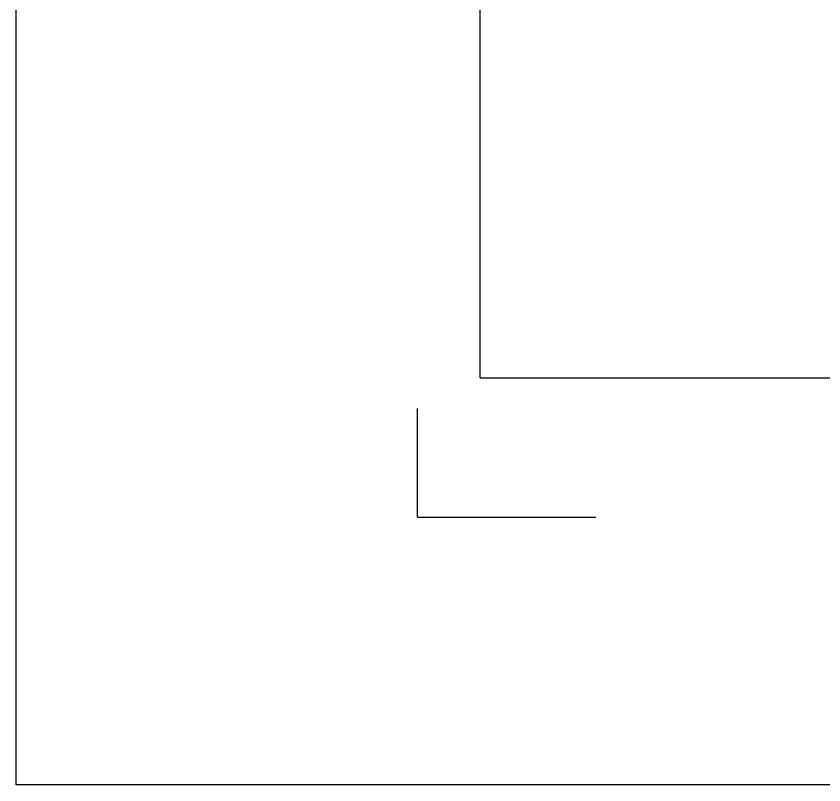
# Model space of a CAD drawing. Extents: x 0 to 1008, y 0 to 720.
# Drawn here: x 0 to 65.3, y 0 to 62.1 of the extents above; entities that cross this region are included whole.
import ezdxf

# ---------------------------------------------------------------- set-up
doc = ezdxf.new("R2010")
doc.units = 0
doc.layers.get('0').update_dxf_attribs({"linetype": 'CONTINUOUS'})
doc.layers.add('TITLEBLK', color=7, linetype='CONTINUOUS')

msp = doc.modelspace()

# ---------------------------------------------------------------- linework, layer by layer
at = {"color": 0}
for p, q in [((0, 0), (0, 720)), ((1008, 0), (0, 0))]:
    msp.add_line(p, q, dxfattribs=at)
at = {"layer": 'TITLEBLK', "color": 0}
for p, q in [((37.51, 32.908), (37.51, 689.218)), ((37.51, 32.908), (992.429, 32.908)), ((32.452, 21.635), (32.452, 30.426)), ((32.452, 21.635), (46.859, 21.635))]:
    msp.add_line(p, q, dxfattribs=at)

doc.saveas('drawing.dxf')
